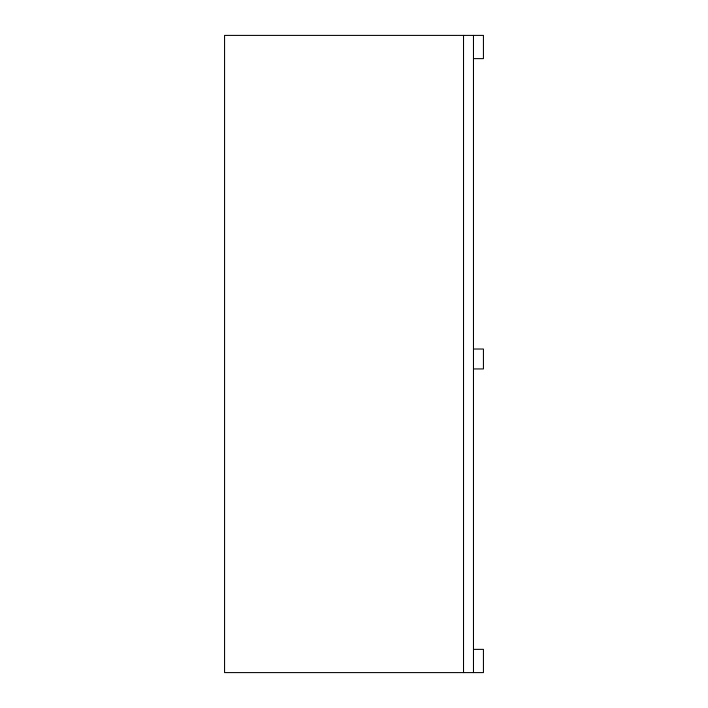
<?xml version="1.0" encoding="UTF-8"?>
<svg xmlns="http://www.w3.org/2000/svg" width="708" height="708" viewBox="0 0 708 708"><rect width="100%" height="100%" fill="white"/><g stroke="black" fill="none" stroke-linecap="round" stroke-linejoin="round"><path stroke-width="1.06" d="M473.475 58.631L483.431 58.631L483.431 35.4L224.569 35.4L224.569 672.6L483.431 672.6L483.431 649.369L473.475 649.369M473.475 349.026L483.431 349.026L483.431 368.939L473.475 368.939M473.475 35.4L473.475 672.6M463.519 35.4L463.519 672.6"/></g></svg>
